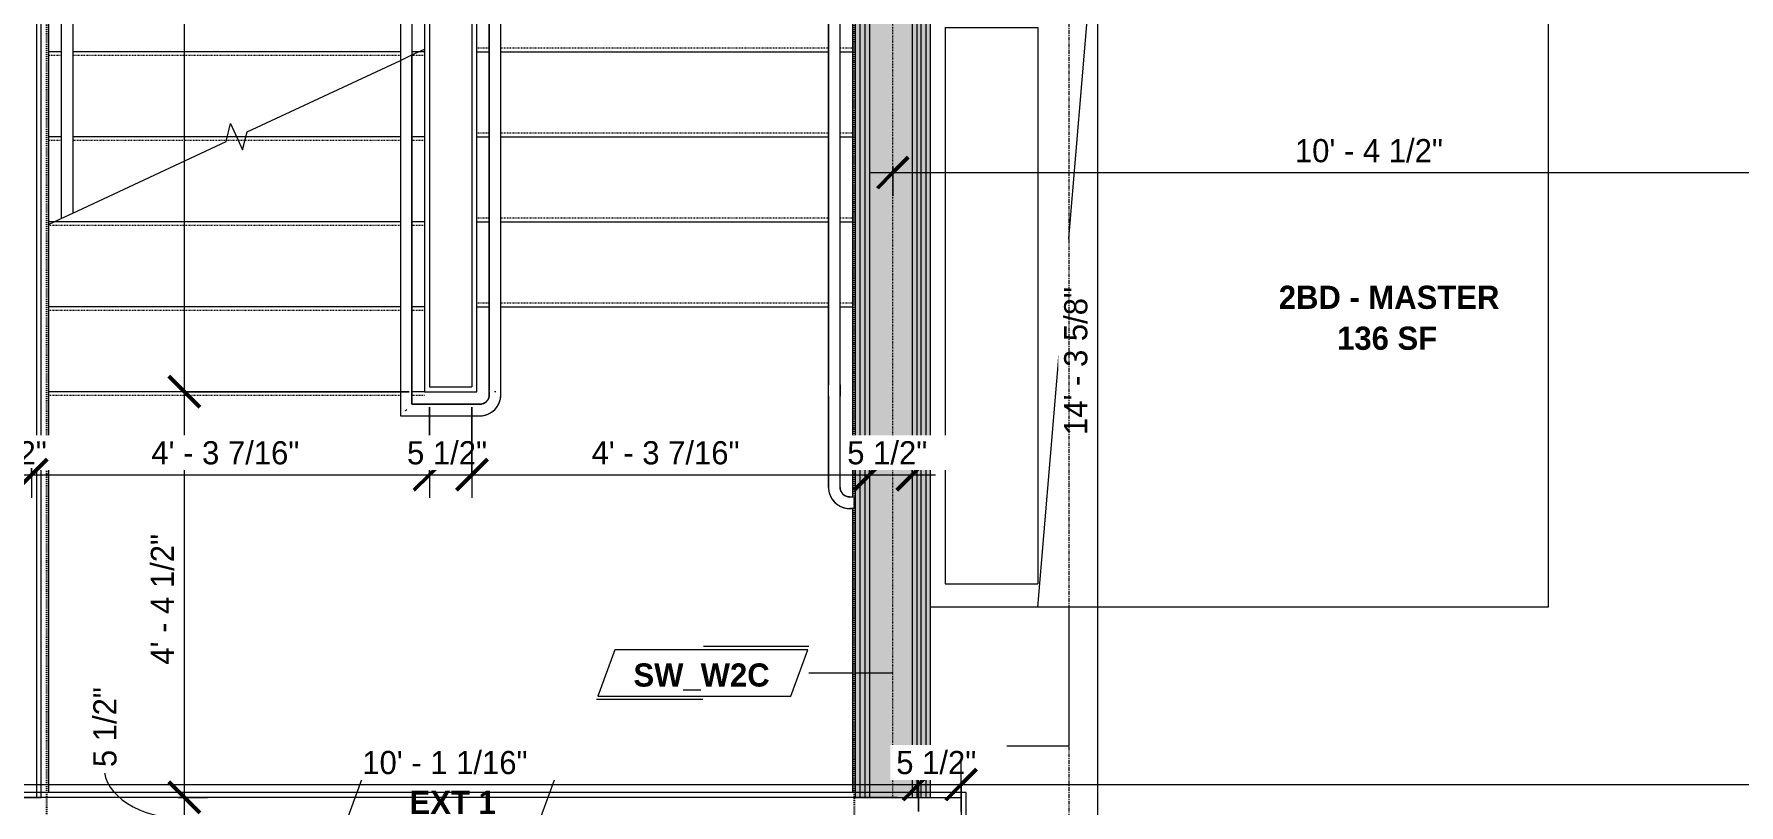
# Model space of a CAD drawing. Header units: inches. Extents: x -4058 to -1781, y 9814 to 12264.
# Drawn here: x -2634.2 to -2413.7, y 10016.1 to 10115.9 of the extents above; entities that cross this region are included whole.
import ezdxf

# ---------------------------------------------------------------- set-up
doc = ezdxf.new("R2010")
doc.units = ezdxf.units.IN
doc.header["$MEASUREMENT"] = 0
for name, pattern in [('Dash 3_32_', [0.1875, 0.09375, -0.09375]), ('Dash_2_', [0.25, 0.125, -0.125]), ('Grid Line 1_2_', [0.875, 0.5, -0.125, 0.125, -0.125]), ('Overhead 1_16_', [0.101562, 0.0625, -0.039062])]:
    doc.linetypes.add(name, pattern=pattern)
for name, color, linetype, lineweight in [('0-1', 7, 'Continuous', 5), ('0-3', 8, 'Continuous', 9), ('A-ANNO-DIMS', 211, 'Continuous', 9), ('A-ANNO-DIMS-32', 211, 'Continuous', 9), ('A-AREA-IDEN', 2, 'Continuous', 9), ('A-DETL-1', 90, 'Dash 3_32_', 9), ('A-FLOR-HRAL-1', 7, 'Continuous', 9), ('A-WALL-1', 7, 'Continuous', 9), ('A-WALL-IDEN', 211, 'Continuous', 9), ('I-FURN', 30, 'Continuous', 9), ('I-WALL-1', 1, 'Continuous', 18), ('I-WALL-2', 10, 'Continuous', 5), ('I-WALL-3', 7, 'Continuous', 9), ('S-GRID-1', 1, 'Grid Line 1_2_', 9), ('S-STRS-1', 7, 'Continuous', 9), ('S-STRS-2', 7, 'Overhead 1_16_', 9), ('S-STRS-MBND-1', 7, 'Continuous', 9)]:
    doc.layers.add(name, color=color, linetype=linetype, lineweight=lineweight)
doc.layers.add('0-4', color=250, linetype='Dash_2_')
doc.styles.add('Century Gothic', font='ufonts.com_century-gothic.ttf', dxfattribs={"height": 3})
doc.styles.add('Century Gothic_B', font='GOTHICB.TTF', dxfattribs={"height": 3})
doc.dimstyles.new('MARKETING_DIMENSION', dxfattribs={"dimscale": 12, "dimtxt": 3.132505, "dimasz": 0.333333, "dimexe": 0.25, "dimexo": 0.166667, "dimgap": 0.041667, "dimtad": 1, "dimdec": 4, "dimrnd": 0.0625, "dimzin": 3, "dimdsep": 46, "dimlunit": 4, "dimtxsty": 'Century Gothic', "dimblk1": 'OBLIQUE', "dimblk2": 'OBLIQUE', "dimsah": 1, "dimcen": 0.09, "dimdle": 0.25, "dimazin": 0, "dimtfac": 1, "dimtdec": 4, "dimtix": 1, "dimtmove": 0, "dimatfit": 3, "dimfxl": 1, "dimtvp": 1, "dimtfill": 1, "dimfrac": 2, "dimtolj": 1, "dimtzin": 0, "dimarcsym": 2})
doc.dimstyles.new('THE_DIMENSION_STRING_1', dxfattribs={"dimscale": 12, "dimtxt": 3.132505, "dimasz": 0.333333, "dimexe": 0.25, "dimexo": 0.166667, "dimgap": 0.041667, "dimtad": 1, "dimdec": 4, "dimrnd": 0.0625, "dimzin": 3, "dimdsep": 46, "dimlunit": 4, "dimtxsty": 'Century Gothic', "dimblk1": 'OBLIQUE', "dimblk2": 'OBLIQUE', "dimsah": 1, "dimcen": 0.09, "dimdle": 0.25, "dimazin": 0, "dimtfac": 1, "dimtdec": 4, "dimtix": 1, "dimtmove": 1, "dimatfit": 3, "dimfxl": 1, "dimtvp": 1, "dimtfill": 1, "dimfrac": 2, "dimtolj": 1, "dimtzin": 0, "dimarcsym": 2})
doc.dimstyles.new('THE_DIMENSION_STRING_4', dxfattribs={"dimscale": 12, "dimtxt": 3.132505, "dimasz": 0.333333, "dimexe": 0.25, "dimexo": 0.166667, "dimgap": 0.041667, "dimtad": 1, "dimdec": 4, "dimrnd": 0.0625, "dimzin": 3, "dimdsep": 46, "dimlunit": 4, "dimtxsty": 'Century Gothic', "dimblk1": 'OBLIQUE', "dimblk2": 'OBLIQUE', "dimsah": 1, "dimcen": 0.09, "dimdle": 0.25, "dimazin": 0, "dimtfac": 1, "dimtdec": 4, "dimtix": 1, "dimtmove": 0, "dimatfit": 3, "dimfxl": 1, "dimtvp": 1, "dimtfill": 1, "dimfrac": 2, "dimtolj": 1, "dimtzin": 0, "dimarcsym": 2})

# ---------------------------------------------------------------- blocks, each defined once
blk = doc.blocks.new('CTR - 1st Phase - Shell_rvt-1-UNIT PLANS - 2ND FLOOR')
at = {"layer": 'A-WALL-1'}
for p, q in [((-2522.54, 10017.71), (-2638.11, 10017.71)), ((-2522.54, 10017.09), (-2638.11, 10017.09)), ((-2514.29, 10017.71), (-2522.54, 10017.71)), ((-2522.54, 10017.09), (-2519.79, 10017.09)), ((-2519.79, 10017.09), (-2514.29, 10017.09)), ((-2513.66, 10017.71), (-2514.29, 10017.71)), ((-2514.29, 10017.09), (-2514.29, 9989.06)), ((-2513.66, 9989.06), (-2513.66, 10017.71))]:
    blk.add_line(p, q, dxfattribs=at)
blk = doc.blocks.new('Top Rail Type - Top Rail_Internal_-2690864-UNIT PLANS - 2ND FLOOR')
at = {"layer": 'A-FLOR-HRAL-1'}
for p, q in [((-2575.31, 10179.5), (-2575.31, 10080.98)), ((-2573.81, 10080.98), (-2573.81, 10179.5)), ((-2586.81, 10112.47), (-2586.81, 10069.68)), ((-2585.31, 10069.68), (-2585.31, 10113.17)), ((-2575.31, 10080.98), (-2575.31, 10069.8)), ((-2573.81, 10069.8), (-2573.81, 10080.98)), ((-2575.31, 10069.61), (-2575.31, 10069.21)), ((-2573.81, 10069.21), (-2573.81, 10069.61)), ((-2586.81, 10069.02), (-2586.81, 10066.46)), ((-2585.31, 10067.96), (-2585.31, 10069.02)), ((-2576.56, 10067.96), (-2585.31, 10067.96)), ((-2586.81, 10066.46), (-2576.56, 10066.46))]:
    blk.add_line(p, q, dxfattribs=at)
at = {"layer": 'A-FLOR-HRAL-1', "flags": 128}
for points in [[(-2586.81, 10069.68), (-2586.81, 10069.64), (-2586.81, 10069.59), (-2586.81, 10069.55), (-2586.81, 10069.5), (-2586.81, 10069.45), (-2586.81, 10069.41), (-2586.81, 10069.36), (-2586.81, 10069.31), (-2586.81, 10069.26), (-2586.81, 10069.21), (-2586.81, 10069.16), (-2586.81, 10069.11), (-2586.81, 10069.06), (-2586.81, 10069.02)], [(-2585.31, 10069.02), (-2585.31, 10069.07), (-2585.31, 10069.12), (-2585.31, 10069.17), (-2585.31, 10069.22), (-2585.31, 10069.27), (-2585.31, 10069.32), (-2585.31, 10069.37), (-2585.31, 10069.42), (-2585.31, 10069.46), (-2585.31, 10069.51), (-2585.31, 10069.56), (-2585.31, 10069.6), (-2585.31, 10069.65), (-2585.31, 10069.68)], [(-2576.56, 10066.46), (-2576.45, 10066.47), (-2576.34, 10066.47), (-2576.23, 10066.48), (-2576.12, 10066.5), (-2576.01, 10066.52), (-2575.91, 10066.54), (-2575.8, 10066.57), (-2575.7, 10066.6), (-2575.59, 10066.64), (-2575.49, 10066.68), (-2575.39, 10066.73), (-2575.29, 10066.78), (-2575.19, 10066.83), (-2575.1, 10066.88), (-2575.01, 10066.94), (-2574.92, 10067.01), (-2574.83, 10067.08), (-2574.75, 10067.15), (-2574.67, 10067.22), (-2574.59, 10067.3), (-2574.51, 10067.38), (-2574.44, 10067.46), (-2574.37, 10067.55), (-2574.31, 10067.64), (-2574.25, 10067.73), (-2574.19, 10067.82), (-2574.14, 10067.92), (-2574.09, 10068.02), (-2574.04, 10068.12), (-2574, 10068.22), (-2573.96, 10068.32), (-2573.93, 10068.43), (-2573.9, 10068.53), (-2573.87, 10068.64), (-2573.85, 10068.75), (-2573.83, 10068.86), (-2573.82, 10068.97), (-2573.81, 10069.07), (-2573.81, 10069.18), (-2573.81, 10069.21)], [(-2575.31, 10069.21), (-2575.31, 10069.16), (-2575.32, 10069.11), (-2575.32, 10069.06), (-2575.33, 10069.02), (-2575.34, 10068.97), (-2575.35, 10068.92), (-2575.36, 10068.87), (-2575.37, 10068.82), (-2575.39, 10068.77), (-2575.41, 10068.73), (-2575.43, 10068.68), (-2575.45, 10068.64), (-2575.48, 10068.59), (-2575.5, 10068.55), (-2575.53, 10068.51), (-2575.56, 10068.47), (-2575.59, 10068.43), (-2575.62, 10068.39), (-2575.66, 10068.35), (-2575.69, 10068.32), (-2575.73, 10068.28), (-2575.76, 10068.25), (-2575.8, 10068.22), (-2575.84, 10068.19), (-2575.89, 10068.16), (-2575.93, 10068.14), (-2575.97, 10068.11), (-2576.02, 10068.09), (-2576.06, 10068.07), (-2576.11, 10068.05), (-2576.16, 10068.03), (-2576.2, 10068.02), (-2576.25, 10068), (-2576.3, 10067.99), (-2576.35, 10067.98), (-2576.4, 10067.98), (-2576.45, 10067.97), (-2576.5, 10067.97), (-2576.55, 10067.96), (-2576.56, 10067.96)]]:
    blk.add_lwpolyline(points, dxfattribs=at)
at = {"layer": 'A-FLOR-HRAL-1'}
blk.add_open_spline([(-2574.48, 10069.59), (-2574.51, 10069.59), (-2574.56, 10069.59), (-2574.61, 10069.59), (-2574.64, 10069.59)], degree=3, dxfattribs=at)
blk.add_open_spline([(-2586.15, 10067.12), (-2586.14, 10067.14), (-2586.11, 10067.17), (-2586.06, 10067.21), (-2586.01, 10067.26), (-2585.98, 10067.29), (-2585.97, 10067.31)], degree=3, knots=[0.46086968, 0.46086968, 0.46086968, 0.46086968, 0.47916667, 0.5, 0.52083333, 0.53913032, 0.53913032, 0.53913032, 0.53913032], dxfattribs=at)
blk = doc.blocks.new('Top Rail Type - Top Rail_Internal_-V2-UNIT PLANS - 2ND FLOOR')
at = {"layer": 'A-FLOR-HRAL-1'}
for p, q in [((-2575.31, 10069.59), (-2575.31, 10179.11)), ((-2573.81, 10069.59), (-2573.81, 10179.11)), ((-2586.81, 10112.47), (-2586.81, 10070.07)), ((-2585.31, 10113.17), (-2585.31, 10070.07)), ((-2586.81, 10070.07), (-2586.81, 10069.02)), ((-2585.31, 10070.07), (-2585.31, 10069.02)), ((-2575.31, 10069.21), (-2575.31, 10069.59)), ((-2573.81, 10069.21), (-2573.81, 10069.59)), ((-2586.81, 10069.02), (-2586.81, 10066.46)), ((-2585.31, 10069.02), (-2585.31, 10067.96)), ((-2585.31, 10067.96), (-2576.56, 10067.96)), ((-2586.81, 10066.46), (-2576.56, 10066.46))]:
    blk.add_line(p, q, dxfattribs=at)
for radius in [2.75, 1.25]:
    blk.add_arc((-2576.56, 10069.21), radius, 270, 0, dxfattribs=at)
blk = doc.blocks.new('Top Rail Type - Top Rail_Internal_-V6-UNIT PLANS - 2ND FLOOR')
at = {"layer": 'A-FLOR-HRAL-1'}
for p, q in [((-2580.31, 10194.34), (-2584.06, 10194.34)), ((-2580.31, 10192.84), (-2580.31, 10194.34)), ((-2586.81, 10191.59), (-2586.81, 10180.15)), ((-2585.31, 10191.59), (-2585.31, 10180.15)), ((-2580.31, 10192.84), (-2584.06, 10192.84)), ((-2586.81, 10180.15), (-2586.81, 10179.11)), ((-2585.31, 10180.15), (-2585.31, 10179.11)), ((-2586.81, 10179.11), (-2586.81, 10112.47)), ((-2585.31, 10179.11), (-2585.31, 10113.17)), ((-2586.81, 10112.47), (-2585.31, 10113.17))]:
    blk.add_line(p, q, dxfattribs=at)
for radius in [2.75, 1.25]:
    blk.add_arc((-2584.06, 10191.59), radius, 90, 180, dxfattribs=at)
blk = doc.blocks.new('Top Rail Type - Top Rail_Internal_-V7-UNIT PLANS - 2ND FLOOR')
at = {"layer": 'A-FLOR-HRAL-1'}
for p, q in [((-2630.69, 10179.11), (-2630.69, 10092.01)), ((-2629.19, 10179.11), (-2629.19, 10092.71)), ((-2630.69, 10092.01), (-2629.19, 10092.71))]:
    blk.add_line(p, q, dxfattribs=at)
blk = doc.blocks.new('Top Rail Type - Top Rail_Internal_-2663442-UNIT PLANS - 2ND FLOOR')
at = {"layer": 'A-FLOR-HRAL-1'}
for p, q in [((-2531.44, 10179.5), (-2531.44, 10070.46)), ((-2529.94, 10070.46), (-2529.94, 10179.5)), ((-2531.44, 10069.02), (-2531.44, 10057.21)), ((-2529.94, 10057.21), (-2529.94, 10069.02)), ((-2528.06, 10055.96), (-2528.69, 10055.96)), ((-2528.69, 10054.46), (-2528.06, 10054.46)), ((-2528.06, 10055.31), (-2528.06, 10055.12))]:
    blk.add_line(p, q, dxfattribs=at)
at = {"layer": 'A-FLOR-HRAL-1', "flags": 128}
for points in [[(-2531.44, 10069.02), (-2531.44, 10069.13), (-2531.44, 10069.24), (-2531.44, 10069.35), (-2531.44, 10069.46), (-2531.44, 10069.57), (-2531.44, 10069.68), (-2531.44, 10069.78), (-2531.44, 10069.89), (-2531.44, 10069.99), (-2531.44, 10070.1), (-2531.44, 10070.2), (-2531.44, 10070.29), (-2531.44, 10070.39), (-2531.44, 10070.46)], [(-2529.94, 10070.46), (-2529.94, 10070.37), (-2529.94, 10070.27), (-2529.94, 10070.17), (-2529.94, 10070.07), (-2529.94, 10069.97), (-2529.94, 10069.87), (-2529.94, 10069.76), (-2529.94, 10069.65), (-2529.94, 10069.55), (-2529.94, 10069.44), (-2529.94, 10069.33), (-2529.94, 10069.22), (-2529.94, 10069.11), (-2529.94, 10069.02)], [(-2531.44, 10057.21), (-2531.43, 10057.1), (-2531.43, 10056.99), (-2531.42, 10056.89), (-2531.4, 10056.78), (-2531.38, 10056.67), (-2531.36, 10056.56), (-2531.33, 10056.45), (-2531.3, 10056.35), (-2531.26, 10056.25), (-2531.22, 10056.14), (-2531.17, 10056.04), (-2531.13, 10055.94), (-2531.07, 10055.85), (-2531.02, 10055.75), (-2530.96, 10055.66), (-2530.89, 10055.57), (-2530.82, 10055.49), (-2530.75, 10055.4), (-2530.68, 10055.32), (-2530.6, 10055.24), (-2530.52, 10055.17), (-2530.44, 10055.09), (-2530.35, 10055.03), (-2530.26, 10054.96), (-2530.17, 10054.9), (-2530.08, 10054.84), (-2529.98, 10054.79), (-2529.88, 10054.74), (-2529.78, 10054.69), (-2529.68, 10054.65), (-2529.58, 10054.61), (-2529.47, 10054.58), (-2529.37, 10054.55), (-2529.26, 10054.53), (-2529.15, 10054.5), (-2529.04, 10054.49), (-2528.94, 10054.48), (-2528.83, 10054.47), (-2528.72, 10054.46), (-2528.69, 10054.46)], [(-2528.69, 10055.96), (-2528.74, 10055.97), (-2528.79, 10055.97), (-2528.84, 10055.97), (-2528.89, 10055.98), (-2528.93, 10055.99), (-2528.98, 10056), (-2529.03, 10056.01), (-2529.08, 10056.03), (-2529.13, 10056.04), (-2529.17, 10056.06), (-2529.22, 10056.08), (-2529.26, 10056.11), (-2529.31, 10056.13), (-2529.35, 10056.16), (-2529.39, 10056.18), (-2529.43, 10056.21), (-2529.47, 10056.24), (-2529.51, 10056.27), (-2529.55, 10056.31), (-2529.58, 10056.34), (-2529.62, 10056.38), (-2529.65, 10056.42), (-2529.68, 10056.46), (-2529.71, 10056.5), (-2529.74, 10056.54), (-2529.76, 10056.58), (-2529.79, 10056.63), (-2529.81, 10056.67), (-2529.83, 10056.72), (-2529.85, 10056.76), (-2529.87, 10056.81), (-2529.88, 10056.86), (-2529.9, 10056.9), (-2529.91, 10056.95), (-2529.92, 10057), (-2529.93, 10057.05), (-2529.93, 10057.1), (-2529.93, 10057.15), (-2529.94, 10057.2), (-2529.94, 10057.21)]]:
    blk.add_lwpolyline(points, dxfattribs=at)
blk = doc.blocks.new('Top Rail Type - Top Rail_Internal_-V11-UNIT PLANS - 2ND FLOOR')
at = {"layer": 'A-FLOR-HRAL-1'}
for p, q in [((-2531.44, 10070.07), (-2531.44, 10179.11)), ((-2529.94, 10070.07), (-2529.94, 10179.11)), ((-2531.44, 10069.02), (-2531.44, 10070.07)), ((-2529.94, 10069.02), (-2529.94, 10070.07)), ((-2531.44, 10057.21), (-2531.44, 10069.02)), ((-2529.94, 10057.21), (-2529.94, 10069.02)), ((-2528.06, 10055.96), (-2528.69, 10055.96)), ((-2528.06, 10054.46), (-2528.69, 10054.46)), ((-2528.06, 10054.46), (-2528.06, 10055.96))]:
    blk.add_line(p, q, dxfattribs=at)
for radius in [2.75, 1.25]:
    blk.add_arc((-2528.69, 10057.21), radius, 180, 270, dxfattribs=at)
blk = doc.blocks.new('CTR - 1st Phase -Stairs _ Elevators_rvt-1-UNIT PLANS - 2ND FLOOR')
at = {"layer": 'I-WALL-1'}
blk.add_hatch(color=256, dxfattribs=at).paths.add_polyline_path([(-2518.87, 10017.09), (-2518.25, 10017.09), (-2518.25, 10162.41), (-2518.37, 10162.41), (-2518.37, 10222.41), (-2518.25, 10222.41), (-2518.25, 10262.59), (-2518.87, 10262.59), (-2518.87, 10033.32)], flags=0)
at = {"layer": 'I-WALL-2'}
for points in [[(-2520, 10017.09), (-2520, 10261.46), (-2520.62, 10261.46), (-2520.62, 10017.09)], [(-2520, 10017.09), (-2519.5, 10017.09), (-2519.5, 10261.46), (-2520, 10261.46), (-2520, 10033.32)], [(-2519.5, 10017.09), (-2518.87, 10017.09), (-2518.87, 10261.96), (-2519.5, 10261.96), (-2519.5, 10033.32)], [(-2527.37, 10017.09), (-2527.37, 10254.71), (-2528, 10254.71), (-2528, 10017.09)], [(-2526.75, 10017.09), (-2526.75, 10255.34), (-2527.37, 10255.34), (-2527.37, 10017.09)], [(-2526.12, 10017.09), (-2526.12, 10255.96), (-2526.75, 10255.96), (-2526.75, 10017.09)], [(-2526.12, 10017.09), (-2520.62, 10017.09), (-2520.62, 10255.96), (-2526.12, 10255.96), (-2526.12, 10033.32)]]:
    blk.add_hatch(color=256, dxfattribs=at).paths.add_polyline_path(points, flags=0)
at = {"layer": 'A-WALL-1'}
for p, q in [((-2633.87, 10254.71), (-2633.87, 10017.09)), ((-2527.37, 10254.71), (-2527.37, 10017.09)), ((-2526.75, 10254.71), (-2526.75, 10017.09)), ((-2526.12, 10254.71), (-2526.12, 10017.09)), ((-2520.62, 10254.71), (-2520.62, 10017.09)), ((-2520, 10254.71), (-2520, 10017.09)), ((-2519.5, 10254.71), (-2519.5, 10017.09)), ((-2518.87, 10254.71), (-2518.87, 10017.09)), ((-2583.06, 10190.59), (-2583.06, 10070.21)), ((-2577.56, 10190.59), (-2577.56, 10070.21)), ((-2583.06, 10070.21), (-2577.56, 10070.21))]:
    blk.add_line(p, q, dxfattribs=at)
at = {"layer": 'I-WALL-3'}
for p, q in [((-2633.25, 10017.09), (-2633.25, 10254.71)), ((-2528, 10254.71), (-2528, 10017.09)), ((-2583.69, 10191.21), (-2583.69, 10069.59)), ((-2576.94, 10069.59), (-2576.94, 10191.21)), ((-2518.25, 10017.09), (-2518.25, 10162.41)), ((-2583.69, 10069.59), (-2583.06, 10069.59)), ((-2583.06, 10069.59), (-2577.56, 10069.59)), ((-2577.56, 10069.59), (-2576.94, 10069.59)), ((-2641.75, 10017.09), (-2633.25, 10017.09)), ((-2528, 10017.09), (-2518.25, 10017.09))]:
    blk.add_line(p, q, dxfattribs=at)
at = {"layer": 'S-STRS-1'}
for p, q in [((-2632.31, 10124.59), (-2632.31, 10113.59)), ((-2528.31, 10113.59), (-2528.31, 10124.59)), ((-2632.31, 10113.59), (-2632.31, 10102.59)), ((-2630.69, 10113.59), (-2632.31, 10113.59)), ((-2586.81, 10113.59), (-2629.19, 10113.59)), ((-2584.41, 10113.59), (-2585.31, 10113.59)), ((-2583.69, 10113.59), (-2584.41, 10113.59)), ((-2576.94, 10113.59), (-2575.31, 10113.59)), ((-2573.81, 10113.59), (-2531.44, 10113.59)), ((-2529.94, 10113.59), (-2528.31, 10113.59)), ((-2528.31, 10102.59), (-2528.31, 10113.59)), ((-2632.31, 10102.59), (-2632.31, 10091.59)), ((-2630.69, 10102.59), (-2632.31, 10102.59)), ((-2609.2, 10102.59), (-2629.19, 10102.59)), ((-2608, 10102.59), (-2609.2, 10102.59)), ((-2606.79, 10102.59), (-2608, 10102.59)), ((-2586.81, 10102.59), (-2606.79, 10102.59)), ((-2583.69, 10102.59), (-2585.31, 10102.59)), ((-2576.94, 10102.59), (-2575.31, 10102.59)), ((-2573.81, 10102.59), (-2531.44, 10102.59)), ((-2529.94, 10102.59), (-2528.31, 10102.59)), ((-2528.31, 10091.59), (-2528.31, 10102.59)), ((-2632.31, 10091.59), (-2632.31, 10091.25)), ((-2631.59, 10091.59), (-2632.31, 10091.59)), ((-2586.81, 10091.59), (-2631.59, 10091.59)), ((-2583.69, 10091.59), (-2585.31, 10091.59)), ((-2576.94, 10091.59), (-2575.31, 10091.59)), ((-2573.81, 10091.59), (-2531.44, 10091.59)), ((-2529.94, 10091.59), (-2528.31, 10091.59)), ((-2528.31, 10080.59), (-2528.31, 10091.59)), ((-2632.31, 10091.25), (-2632.31, 10080.59)), ((-2632.31, 10080.59), (-2632.31, 10069.59)), ((-2586.81, 10080.59), (-2632.31, 10080.59)), ((-2583.69, 10080.59), (-2585.31, 10080.59)), ((-2576.94, 10080.59), (-2575.31, 10080.59)), ((-2573.81, 10080.59), (-2531.44, 10080.59)), ((-2529.94, 10080.59), (-2528.31, 10080.59)), ((-2528.31, 10055.96), (-2528.31, 10080.59)), ((-2632.31, 10069.59), (-2632.31, 10017.71)), ((-2586.81, 10069.59), (-2632.31, 10069.59)), ((-2583.69, 10069.59), (-2585.31, 10069.59)), ((-2528.31, 10017.71), (-2528.31, 10054.46))]:
    blk.add_line(p, q, dxfattribs=at)
at = {"layer": 'S-STRS-2'}
for p, q in [((-2576.94, 10114.09), (-2575.31, 10114.09)), ((-2573.81, 10114.09), (-2531.44, 10114.09)), ((-2529.94, 10114.09), (-2528.31, 10114.09)), ((-2630.69, 10113.09), (-2632.31, 10113.09)), ((-2586.81, 10113.09), (-2629.19, 10113.09)), ((-2583.69, 10113.09), (-2585.31, 10113.09)), ((-2576.94, 10103.09), (-2575.31, 10103.09)), ((-2573.81, 10103.09), (-2531.44, 10103.09)), ((-2529.94, 10103.09), (-2528.31, 10103.09)), ((-2630.69, 10102.09), (-2632.31, 10102.09)), ((-2609.33, 10102.09), (-2629.19, 10102.09)), ((-2607.77, 10102.09), (-2609.33, 10102.09)), ((-2606.91, 10102.09), (-2607.77, 10102.09)), ((-2586.81, 10102.09), (-2606.91, 10102.09)), ((-2583.69, 10102.09), (-2585.31, 10102.09)), ((-2576.94, 10092.09), (-2575.31, 10092.09)), ((-2573.81, 10092.09), (-2531.44, 10092.09)), ((-2529.94, 10092.09), (-2528.31, 10092.09)), ((-2586.81, 10091.09), (-2632.31, 10091.09)), ((-2583.69, 10091.09), (-2585.31, 10091.09)), ((-2576.94, 10081.09), (-2575.31, 10081.09)), ((-2573.81, 10081.09), (-2531.44, 10081.09)), ((-2529.94, 10081.09), (-2528.31, 10081.09)), ((-2586.81, 10080.09), (-2632.31, 10080.09)), ((-2583.69, 10080.09), (-2585.31, 10080.09)), ((-2586.81, 10069.09), (-2632.31, 10069.09)), ((-2583.69, 10069.09), (-2585.31, 10069.09))]:
    blk.add_line(p, q, dxfattribs=at)
at = {"layer": 'S-STRS-MBND-1'}
for p, q in [((-2585.31, 10113.17), (-2583.69, 10113.93)), ((-2606.64, 10103.22), (-2586.81, 10112.47)), ((-2609.36, 10101.96), (-2608.79, 10104.29)), ((-2608.79, 10104.29), (-2607.21, 10100.89)), ((-2607.21, 10100.89), (-2606.64, 10103.22)), ((-2629.19, 10092.71), (-2609.36, 10101.96)), ((-2632.31, 10091.25), (-2630.69, 10092.01))]:
    blk.add_line(p, q, dxfattribs=at)
at = {"layer": '0-3'}
for name in ['Top Rail Type - Top Rail_Internal_-V7-UNIT PLANS - 2ND FLOOR', 'Top Rail Type - Top Rail_Internal_-2690864-UNIT PLANS - 2ND FLOOR', 'Top Rail Type - Top Rail_Internal_-V2-UNIT PLANS - 2ND FLOOR', 'Top Rail Type - Top Rail_Internal_-V6-UNIT PLANS - 2ND FLOOR', 'Top Rail Type - Top Rail_Internal_-2663442-UNIT PLANS - 2ND FLOOR', 'Top Rail Type - Top Rail_Internal_-V11-UNIT PLANS - 2ND FLOOR']:
    blk.add_blockref(name, (0, 0), dxfattribs=at)
blk = doc.blocks.new('Bed-Standard - King 78_ x 80_-V64-UNIT PLANS - 2ND FLOOR')
at = {"layer": 'I-FURN'}
for p, q in [((-28.31, 41.8), (49.69, 41.8)), ((-28.31, -38.08), (-28.31, 41.8)), ((49.69, 41.8), (49.69, -38.08)), ((49.69, -24.2), (-28.31, -17.63)), ((-25.31, -24.2), (46.69, -24.2)), ((-25.31, -36.2), (-25.31, -24.2)), ((46.69, -36.2), (46.69, -24.2)), ((-25.31, -36.2), (46.69, -36.2))]:
    blk.add_line(p, q, dxfattribs=at)
blk = doc.blocks.new('Table-Night Stand - 18_ x 18_ x 24_-V65-UNIT PLANS - 2ND FLOOR')
at = {"layer": 'I-FURN'}
for p, q in [((0.15, 0), (18.15, 0)), ((18.15, 0), (18.15, -17.87))]:
    blk.add_line(p, q, dxfattribs=at)
blk = doc.blocks.new('Wall Tag - Arch Wall-3956453-UNIT PLANS - 2ND FLOOR')
at = {"layer": 'A-WALL-IDEN'}
for p, q in [((-0.3561, 0.0937), (-0.4244, -0.0937)), ((0.4244, 0.0937), (-0.3561, 0.0937)), ((0.3561, -0.0937), (0.4244, 0.0937)), ((-0.4244, -0.0937), (0.3561, -0.0937))]:
    blk.add_line(p, q, dxfattribs=at)
blk = doc.blocks.new('Wall Tag - Shear Wall-3956451-UNIT PLANS - 2ND FLOOR')
at = {"layer": 'A-WALL-IDEN'}
for p, q in [((-0.3561, 0.0937), (-0.4244, -0.0937)), ((0.4244, 0.0937), (-0.3561, 0.0937)), ((0.4291, 0.1068), (0.0033, 0.1068)), ((0.3561, -0.0937), (0.4244, 0.0937)), ((0, -0.1068), (-0.4291, -0.1068)), ((-0.4244, -0.0937), (0.3561, -0.0937))]:
    blk.add_line(p, q, dxfattribs=at)
blk = doc.blocks.new('DIMBLOCK257-UNIT PLANS - 2ND FLOOR')
at = {"layer": 'A-ANNO-DIMS-32', "lineweight": 50}
for p, q in [((-2523.12, 10097.95), (-2521.12, 10099.95)), ((-2398.62, 10097.95), (-2396.62, 10099.95)), ((-2523.12, 10097.95), (-2525.12, 10095.95)), ((-2398.62, 10097.95), (-2400.62, 10095.95))]:
    blk.add_line(p, q, dxfattribs=at)
at = {"layer": 'A-ANNO-DIMS-32'}
for p, q in [((-2523.12, 10098.77), (-2523.12, 10094.95)), ((-2523.12, 10097.95), (-2523.12, 10098.77)), ((-2398.62, 10098.77), (-2398.62, 10094.95)), ((-2398.62, 10097.95), (-2398.62, 10098.77)), ((-2526.12, 10097.95), (-2398.62, 10097.95))]:
    blk.add_line(p, q, dxfattribs=at)
at = {"layer": 'A-ANNO-DIMS-32', "color": 0, "insert": (-2471.12, 10102.29), "char_height": 3, "width": 24.5827, "attachment_point": 1, "line_spacing_factor": 0.984502, "style": 'Century Gothic', "bg_fill": 3, "box_fill_scale": 1.25, "bg_fill_color": 256, "bg_fill_true_color": 13158600, "bg_fill_transparency": 0}
blk.add_mtext('10\' - 4 1/2"', dxfattribs=at)
blk = doc.blocks.new('_Oblique')
at = {"color": 0, "linetype": 'ByBlock', "lineweight": -2}
blk.add_line((-0.5, -0.5), (0.5, 0.5), dxfattribs=at)
blk = doc.blocks.new('DIMBLOCK702-UNIT PLANS - 2ND FLOOR')
at = {"layer": 'A-ANNO-DIMS-32'}
for p, q in [((-2496.63, 9985.44), (-2496.63, 10163.04)), ((-2508.1, 10160.04), (-2493.63, 10160.04)), ((-2496.63, 10160.04), (-2508.1, 10160.04)), ((-2164.99, 9988.44), (-2499.63, 9988.44)), ((-2496.63, 9988.44), (-2164.99, 9988.44))]:
    blk.add_line(p, q, dxfattribs=at)
at = {"layer": 'A-ANNO-DIMS-32', "lineweight": 50}
for p, q in [((-2496.63, 10160.04), (-2498.63, 10162.04)), ((-2496.63, 10160.04), (-2494.63, 10158.04)), ((-2496.63, 9988.44), (-2498.63, 9990.44)), ((-2496.63, 9988.44), (-2494.63, 9986.44))]:
    blk.add_line(p, q, dxfattribs=at)
at = {"layer": 'A-ANNO-DIMS-32', "color": 0, "insert": (-2500.97, 10064), "char_height": 3, "width": 24.5827, "attachment_point": 1, "rotation": 90, "line_spacing_factor": 0.984502, "style": 'Century Gothic', "bg_fill": 3, "box_fill_scale": 1.25, "bg_fill_color": 256, "bg_fill_true_color": 13158600, "bg_fill_transparency": 0}
blk.add_mtext('14\' - 3 5/8"', dxfattribs=at)
blk = doc.blocks.new('DIMBLOCK1043-UNIT PLANS - 2ND FLOOR')
at = {"layer": 'A-ANNO-DIMS-32', "lineweight": 50}
for p, q in [((-2614.75, 10017.09), (-2616.75, 10019.09)), ((-2614.75, 10017.09), (-2612.75, 10015.09)), ((-2614.75, 10011.59), (-2616.75, 10013.59)), ((-2614.75, 10011.59), (-2612.75, 10009.59))]:
    blk.add_line(p, q, dxfattribs=at)
at = {"layer": 'A-ANNO-DIMS-32'}
for p, q in [((-2615.57, 10017.09), (-2611.75, 10017.09)), ((-2614.75, 10017.09), (-2615.57, 10017.09)), ((-2614.75, 10011.59), (-2614.75, 10017.09)), ((-2615.57, 10011.59), (-2611.75, 10011.59)), ((-2614.75, 10011.59), (-2615.57, 10011.59))]:
    blk.add_line(p, q, dxfattribs=at)
blk.add_ellipse((-2614.75, 10021.01), major_axis=(10.4, 0), ratio=0.640865, start_param=3.141593, end_param=4.712389, dxfattribs=at)
at = {"layer": 'A-ANNO-DIMS-32', "color": 0, "insert": (-2626.53, 10021.01), "char_height": 3, "width": 13.5444, "attachment_point": 1, "rotation": 90, "line_spacing_factor": 0.984502, "style": 'Century Gothic', "bg_fill": 3, "box_fill_scale": 1.25, "bg_fill_color": 256, "bg_fill_true_color": 13158600, "bg_fill_transparency": 0}
blk.add_mtext('5 1/2"', dxfattribs=at)
blk = doc.blocks.new('DIMBLOCK1044-UNIT PLANS - 2ND FLOOR')
at = {"layer": 'A-ANNO-DIMS-32'}
for p, q in [((-2585.69, 10069.59), (-2617.75, 10069.59)), ((-2614.75, 10017.09), (-2614.75, 10069.59)), ((-2614.75, 10069.59), (-2585.69, 10069.59)), ((-2615.57, 10017.09), (-2611.75, 10017.09)), ((-2614.75, 10017.09), (-2615.57, 10017.09))]:
    blk.add_line(p, q, dxfattribs=at)
at = {"layer": 'A-ANNO-DIMS-32', "lineweight": 50}
for p, q in [((-2614.75, 10069.59), (-2616.75, 10071.59)), ((-2614.75, 10069.59), (-2612.75, 10067.59)), ((-2614.75, 10017.09), (-2616.75, 10019.09)), ((-2614.75, 10017.09), (-2612.75, 10015.09))]:
    blk.add_line(p, q, dxfattribs=at)
at = {"layer": 'A-ANNO-DIMS-32', "color": 0, "insert": (-2619.09, 10034.27), "char_height": 3, "width": 21.7784, "attachment_point": 1, "rotation": 90, "line_spacing_factor": 0.984502, "style": 'Century Gothic', "bg_fill": 3, "box_fill_scale": 1.25, "bg_fill_color": 256, "bg_fill_true_color": 13158600, "bg_fill_transparency": 0}
blk.add_mtext('4\' - 4 1/2"', dxfattribs=at)
blk = doc.blocks.new('DIMBLOCK1045-UNIT PLANS - 2ND FLOOR')
at = {"layer": 'A-ANNO-DIMS-32', "lineweight": 50}
for p, q in [((-2614.75, 10191.21), (-2616.75, 10193.21)), ((-2614.75, 10191.21), (-2612.75, 10189.21)), ((-2614.75, 10069.59), (-2616.75, 10071.59)), ((-2614.75, 10069.59), (-2612.75, 10067.59))]:
    blk.add_line(p, q, dxfattribs=at)
at = {"layer": 'A-ANNO-DIMS-32'}
for p, q in [((-2585.69, 10191.21), (-2617.75, 10191.21)), ((-2614.75, 10069.59), (-2614.75, 10191.21)), ((-2614.75, 10191.21), (-2585.69, 10191.21)), ((-2585.69, 10069.59), (-2617.75, 10069.59)), ((-2614.75, 10069.59), (-2585.69, 10069.59))]:
    blk.add_line(p, q, dxfattribs=at)
at = {"layer": 'A-ANNO-DIMS-32', "color": 0, "insert": (-2619.09, 10120.16), "char_height": 3, "width": 24.5827, "attachment_point": 1, "rotation": 90, "line_spacing_factor": 0.984502, "style": 'Century Gothic', "bg_fill": 3, "box_fill_scale": 1.25, "bg_fill_color": 256, "bg_fill_true_color": 13158600, "bg_fill_transparency": 0}
blk.add_mtext('10\' - 1 5/8"', dxfattribs=at)
blk = doc.blocks.new('DIMBLOCK1052-UNIT PLANS - 2ND FLOOR')
at = {"layer": 'A-ANNO-DIMS-32', "lineweight": 50}
for p, q in [((-2640, 10058.85), (-2638, 10060.85)), ((-2634.5, 10058.85), (-2632.5, 10060.85)), ((-2640, 10058.85), (-2642, 10056.85)), ((-2634.5, 10058.85), (-2636.5, 10056.85))]:
    blk.add_line(p, q, dxfattribs=at)
at = {"layer": 'A-ANNO-DIMS-32'}
for p, q in [((-2643, 10058.85), (-2634.5, 10058.85)), ((-2640, 10059.68), (-2640, 10055.85)), ((-2640, 10058.85), (-2640, 10059.68)), ((-2634.5, 10059.68), (-2634.5, 10055.85)), ((-2634.5, 10058.85), (-2634.5, 10059.68))]:
    blk.add_line(p, q, dxfattribs=at)
at = {"layer": 'A-ANNO-DIMS-32', "color": 0, "insert": (-2642.89, 10063.19), "char_height": 3, "width": 13.5444, "attachment_point": 1, "line_spacing_factor": 0.984502, "style": 'Century Gothic', "bg_fill": 3, "box_fill_scale": 1.25, "bg_fill_color": 256, "bg_fill_true_color": 13158600, "bg_fill_transparency": 0}
blk.add_mtext('5 1/2"', dxfattribs=at)
blk = doc.blocks.new('DIMBLOCK1053-UNIT PLANS - 2ND FLOOR')
at = {"layer": 'A-ANNO-DIMS-32'}
for p, q in [((-2583.06, 10067.59), (-2583.06, 10055.85)), ((-2583.06, 10058.85), (-2583.06, 10067.59)), ((-2634.5, 10059.68), (-2634.5, 10055.85)), ((-2634.5, 10058.85), (-2634.5, 10059.68)), ((-2634.5, 10058.85), (-2583.06, 10058.85))]:
    blk.add_line(p, q, dxfattribs=at)
at = {"layer": 'A-ANNO-DIMS-32', "lineweight": 50}
for p, q in [((-2634.5, 10058.85), (-2632.5, 10060.85)), ((-2583.06, 10058.85), (-2581.06, 10060.85)), ((-2634.5, 10058.85), (-2636.5, 10056.85)), ((-2583.06, 10058.85), (-2585.06, 10056.85))]:
    blk.add_line(p, q, dxfattribs=at)
at = {"layer": 'A-ANNO-DIMS-32', "color": 0, "insert": (-2619.02, 10063.19), "char_height": 3, "width": 24.5827, "attachment_point": 1, "line_spacing_factor": 0.984502, "style": 'Century Gothic', "bg_fill": 3, "box_fill_scale": 1.25, "bg_fill_color": 256, "bg_fill_true_color": 13158600, "bg_fill_transparency": 0}
blk.add_mtext('4\' - 3 7/16"', dxfattribs=at)
blk = doc.blocks.new('DIMBLOCK1054-UNIT PLANS - 2ND FLOOR')
at = {"layer": 'A-ANNO-DIMS-32'}
for p, q in [((-2583.06, 10067.59), (-2583.06, 10055.85)), ((-2583.06, 10058.85), (-2583.06, 10067.59)), ((-2577.56, 10067.59), (-2577.56, 10055.85)), ((-2577.56, 10058.85), (-2577.56, 10067.59)), ((-2583.06, 10058.85), (-2577.56, 10058.85))]:
    blk.add_line(p, q, dxfattribs=at)
at = {"layer": 'A-ANNO-DIMS-32', "lineweight": 50}
for p, q in [((-2583.06, 10058.85), (-2581.06, 10060.85)), ((-2577.56, 10058.85), (-2575.56, 10060.85)), ((-2583.06, 10058.85), (-2585.06, 10056.85)), ((-2577.56, 10058.85), (-2579.56, 10056.85))]:
    blk.add_line(p, q, dxfattribs=at)
at = {"layer": 'A-ANNO-DIMS-32', "color": 0, "insert": (-2585.95, 10063.19), "char_height": 3, "width": 13.5444, "attachment_point": 1, "line_spacing_factor": 0.984502, "style": 'Century Gothic', "bg_fill": 3, "box_fill_scale": 1.25, "bg_fill_color": 256, "bg_fill_true_color": 13158600, "bg_fill_transparency": 0}
blk.add_mtext('5 1/2"', dxfattribs=at)
blk = doc.blocks.new('DIMBLOCK1055-UNIT PLANS - 2ND FLOOR')
at = {"layer": 'A-ANNO-DIMS-32'}
for p, q in [((-2577.56, 10067.59), (-2577.56, 10055.85)), ((-2577.56, 10058.85), (-2577.56, 10067.59)), ((-2577.56, 10058.85), (-2526.12, 10058.85)), ((-2526.12, 10059.68), (-2526.12, 10055.85)), ((-2526.12, 10058.85), (-2526.12, 10059.68))]:
    blk.add_line(p, q, dxfattribs=at)
at = {"layer": 'A-ANNO-DIMS-32', "lineweight": 50}
for p, q in [((-2577.56, 10058.85), (-2575.56, 10060.85)), ((-2526.12, 10058.85), (-2524.12, 10060.85)), ((-2577.56, 10058.85), (-2579.56, 10056.85)), ((-2526.12, 10058.85), (-2528.12, 10056.85))]:
    blk.add_line(p, q, dxfattribs=at)
at = {"layer": 'A-ANNO-DIMS-32', "color": 0, "insert": (-2562.09, 10063.19), "char_height": 3, "width": 24.5827, "attachment_point": 1, "line_spacing_factor": 0.984502, "style": 'Century Gothic', "bg_fill": 3, "box_fill_scale": 1.25, "bg_fill_color": 256, "bg_fill_true_color": 13158600, "bg_fill_transparency": 0}
blk.add_mtext('4\' - 3 7/16"', dxfattribs=at)
blk = doc.blocks.new('DIMBLOCK1056-UNIT PLANS - 2ND FLOOR')
at = {"layer": 'A-ANNO-DIMS-32', "lineweight": 50}
for p, q in [((-2526.12, 10058.85), (-2524.12, 10060.85)), ((-2520.62, 10058.85), (-2518.62, 10060.85)), ((-2526.12, 10058.85), (-2528.12, 10056.85)), ((-2520.62, 10058.85), (-2522.62, 10056.85))]:
    blk.add_line(p, q, dxfattribs=at)
at = {"layer": 'A-ANNO-DIMS-32'}
for p, q in [((-2526.12, 10059.68), (-2526.12, 10055.85)), ((-2526.12, 10058.85), (-2526.12, 10059.68)), ((-2526.12, 10058.85), (-2517.62, 10058.85)), ((-2520.62, 10059.68), (-2520.62, 10055.85)), ((-2520.62, 10058.85), (-2520.62, 10059.68))]:
    blk.add_line(p, q, dxfattribs=at)
at = {"layer": 'A-ANNO-DIMS-32', "color": 0, "insert": (-2529.02, 10063.19), "char_height": 3, "width": 13.5444, "attachment_point": 1, "line_spacing_factor": 0.984502, "style": 'Century Gothic', "bg_fill": 3, "box_fill_scale": 1.25, "bg_fill_color": 256, "bg_fill_true_color": 13158600, "bg_fill_transparency": 0}
blk.add_mtext('5 1/2"', dxfattribs=at)
blk = doc.blocks.new('DIMBLOCK1099-UNIT PLANS - 2ND FLOOR')
at = {"layer": 'A-ANNO-DIMS-32'}
for p, q in [((-2640.86, 10015.28), (-2640.86, 10021.75)), ((-2519.79, 10015.28), (-2519.79, 10021.75)), ((-2640.86, 10018.75), (-2519.79, 10018.75)), ((-2640.86, 10018.75), (-2640.86, 10015.28)), ((-2519.79, 10018.75), (-2519.79, 10015.28))]:
    blk.add_line(p, q, dxfattribs=at)
at = {"layer": 'A-ANNO-DIMS-32', "lineweight": 50}
for p, q in [((-2640.86, 10018.75), (-2638.86, 10020.75)), ((-2519.79, 10018.75), (-2517.79, 10020.75)), ((-2640.86, 10018.75), (-2642.86, 10016.75)), ((-2519.79, 10018.75), (-2521.79, 10016.75))]:
    blk.add_line(p, q, dxfattribs=at)
at = {"layer": 'A-ANNO-DIMS-32', "color": 0, "insert": (-2591.74, 10023.1), "char_height": 3, "width": 27.387, "attachment_point": 1, "line_spacing_factor": 0.984502, "style": 'Century Gothic', "bg_fill": 3, "box_fill_scale": 1.25, "bg_fill_color": 256, "bg_fill_true_color": 13158600, "bg_fill_transparency": 0}
blk.add_mtext('10\' - 1 1/16"', dxfattribs=at)
blk = doc.blocks.new('DIMBLOCK1100-UNIT PLANS - 2ND FLOOR')
at = {"layer": 'A-ANNO-DIMS-32'}
for p, q in [((-2519.79, 10015.28), (-2519.79, 10021.75)), ((-2514.29, 10015.28), (-2514.29, 10021.75)), ((-2519.79, 10018.75), (-2514.29, 10018.75)), ((-2519.79, 10018.75), (-2519.79, 10015.28)), ((-2514.29, 10018.75), (-2514.29, 10015.28))]:
    blk.add_line(p, q, dxfattribs=at)
at = {"layer": 'A-ANNO-DIMS-32', "lineweight": 50}
for p, q in [((-2519.79, 10018.75), (-2517.79, 10020.75)), ((-2514.29, 10018.75), (-2512.29, 10020.75)), ((-2519.79, 10018.75), (-2521.79, 10016.75)), ((-2514.29, 10018.75), (-2516.29, 10016.75))]:
    blk.add_line(p, q, dxfattribs=at)
at = {"layer": 'A-ANNO-DIMS-32', "color": 0, "insert": (-2522.68, 10023.1), "char_height": 3, "width": 13.5444, "attachment_point": 1, "line_spacing_factor": 0.984502, "style": 'Century Gothic', "bg_fill": 3, "box_fill_scale": 1.25, "bg_fill_color": 256, "bg_fill_true_color": 13158600, "bg_fill_transparency": 0}
blk.add_mtext('5 1/2"', dxfattribs=at)
blk = doc.blocks.new('DIMBLOCK1101-UNIT PLANS - 2ND FLOOR')
at = {"layer": 'A-ANNO-DIMS-32'}
for p, q in [((-2514.29, 10015.28), (-2514.29, 10021.75)), ((-2076.17, 10019.58), (-2076.17, 10015.75)), ((-2076.17, 10018.75), (-2076.17, 10019.58)), ((-2514.29, 10018.75), (-2076.17, 10018.75)), ((-2514.29, 10018.75), (-2514.29, 10015.28))]:
    blk.add_line(p, q, dxfattribs=at)
at = {"layer": 'A-ANNO-DIMS-32', "lineweight": 50}
for p, q in [((-2514.29, 10018.75), (-2512.29, 10020.75)), ((-2076.17, 10018.75), (-2074.17, 10020.75)), ((-2514.29, 10018.75), (-2516.29, 10016.75)), ((-2076.17, 10018.75), (-2078.17, 10016.75))]:
    blk.add_line(p, q, dxfattribs=at)
at = {"layer": 'A-ANNO-DIMS-32', "color": 0, "insert": (-2305.47, 10023.1), "char_height": 3, "width": 24.5827, "attachment_point": 1, "line_spacing_factor": 0.984502, "style": 'Century Gothic', "bg_fill": 3, "box_fill_scale": 1.25, "bg_fill_color": 256, "bg_fill_true_color": 13158600, "bg_fill_transparency": 0}
blk.add_mtext('36\' - 6 1/8"', dxfattribs=at)

msp = doc.modelspace()

# ---------------------------------------------------------------- linework, layer by layer
at = {"layer": '0-4'}
for p, q in [((-2528.09166, 9918.89103), (-2528.09166, 10420.6131)), ((-2632.58926, 10382.30339), (-2632.58926, 9954.33144))]:
    msp.add_line(p, q, dxfattribs=at)
at = {"layer": 'A-DETL-1'}
msp.add_line((-2523.12374, 10017.0894), (-2523.12374, 10157.5808), dxfattribs=at)
at = {"layer": 'A-WALL-IDEN'}
msp.add_line((-2523.12374, 10033.18196), (-2533.96689, 10033.18196), dxfattribs=at)

# ---------------------------------------------------------------- block references
at = {"layer": '0-1'}
for name in ['CTR - 1st Phase - Shell_rvt-1-UNIT PLANS - 2ND FLOOR', 'CTR - 1st Phase -Stairs _ Elevators_rvt-1-UNIT PLANS - 2ND FLOOR']:
    msp.add_blockref(name, (0, 0), dxfattribs=at)
at = {"layer": 'A-WALL-IDEN', "xscale": 31.99999999999999, "yscale": 31.99999999999999, "zscale": 31.99999999999999}
for name, p in [('Wall Tag - Shear Wall-3956451-UNIT PLANS - 2ND FLOOR', (-2547.6986, 10033.18196)), ('Wall Tag - Arch Wall-3956453-UNIT PLANS - 2ND FLOOR', (-2580.32374, 10016.69491))]:
    msp.add_blockref(name, p, dxfattribs=at)
at = {"layer": 'I-FURN', "rotation": 270.0000000004409}
for name, p in [('Bed-Standard - King 78_ x 80_-V64-UNIT PLANS - 2ND FLOOR', (-2480.16882, 10091.40292)), ('Table-Night Stand - 18_ x 18_ x 24_-V65-UNIT PLANS - 2ND FLOOR', (-2500.37374, 10041.86139))]:
    msp.add_blockref(name, p, dxfattribs=at)

# ---------------------------------------------------------------- texts
at = {"layer": 'A-WALL-IDEN', "char_height": 3, "attachment_point": 1, "style": 'Century Gothic_B'}
for s, insert, width in [('SW_W2C', (-2556.6657, 10034.42949), 21.614), ('EXT 1', (-2585.6247, 10017.94245), 12.726)]:
    msp.add_mtext(s, dxfattribs=dict(at, insert=insert, width=width))

# ---------------------------------------------------------------- next in the draw order: dimensions: what is measured, and where the dimension line sits
at = {"layer": 'A-ANNO-DIMS'}
for base, p1, p2, dimstyle, override, picture, middle in [((-2398.62374, 10097.94607), (-2523.12374, 10100.7745), (-2398.62374, 10100.7745), 'MARKETING_DIMENSION', {"dimpost": '<>', "dimfxl": 124.5}, 'DIMBLOCK257-UNIT PLANS - 2ND FLOOR', (-2460.87374, 10100.18774)), ((-2634.49874, 10058.84777), (-2639.99874, 10061.6762), (-2634.49874, 10061.6762), 'THE_DIMENSION_STRING_4', {"dimpost": '<>', "dimfxl": 5.5}, 'DIMBLOCK1052-UNIT PLANS - 2ND FLOOR', (-2637.24874, 10061.08944))]:
    dim = msp.add_linear_dim(base=base, p1=p1, p2=p2, dimstyle=dimstyle, override=override, dxfattribs=at)
    dim.commit()
    dim.dimension.update_dxf_attribs({"geometry": picture, "text_midpoint": middle})
dim = msp.add_linear_dim(base=(-2614.74587, 10017.0894), p1=(-2617.5743, 10011.5894), p2=(-2617.5743, 10017.0894), angle=90, dimstyle='THE_DIMENSION_STRING_1', override={"dimpost": '<>', "dimfxl": 5.5}, dxfattribs=at)
dim.commit()
dim.dimension.update_dxf_attribs({"geometry": 'DIMBLOCK1043-UNIT PLANS - 2ND FLOOR', "text_midpoint": (-2624.53167, 10027.77771), "dimtype": 160, "text_rotation": 90})

# ---------------------------------------------------------------- next in the draw order: dimensions: what is measured, and where the dimension line sits
for base, p1, p2, dimstyle, override, picture, middle in [((-2496.62644, 10160.0394), (-2166.99238, 9988.4394), (-2506.10317, 10160.0394), 'MARKETING_DIMENSION', {"dimpost": '<>', "dimfxl": 380.056165}, 'DIMBLOCK702-UNIT PLANS - 2ND FLOOR', (-2498.86811, 10074.2394)), ((-2614.74587, 10069.5894), (-2617.5743, 10017.0894), (-2583.68624, 10069.5894), 'THE_DIMENSION_STRING_4', {"dimpost": '<>', "dimfxl": 62.487204}, 'DIMBLOCK1044-UNIT PLANS - 2ND FLOOR', (-2616.98754, 10043.3394))]:
    dim = msp.add_linear_dim(base=base, p1=p1, p2=p2, angle=90, dimstyle=dimstyle, override=override, dxfattribs=at)
    dim.commit()
    dim.dimension.update_dxf_attribs({"geometry": picture, "text_midpoint": middle})

# ---------------------------------------------------------------- next in the draw order: texts
at = {"layer": 'A-AREA-IDEN', "char_height": 3, "attachment_point": 1, "style": 'Century Gothic_B'}
for s, insert, width in [('2BD - MASTER', (-2473.20861, 10083.31202), 33.633), ('136 SF', (-2465.66215, 10078.01489), 15.352)]:
    msp.add_mtext(s, dxfattribs=dict(at, insert=insert, width=width))

# ---------------------------------------------------------------- next in the draw order: dimensions: what is measured, and where the dimension line sits
at = {"layer": 'A-ANNO-DIMS'}
dim = msp.add_linear_dim(base=(-2614.74587, 10191.2144), p1=(-2583.68624, 10069.5894), p2=(-2583.68624, 10191.2144), angle=90, dimstyle='THE_DIMENSION_STRING_4', override={"dimpost": '<>', "dimfxl": 121.625}, dxfattribs=at)
dim.commit()
dim.dimension.update_dxf_attribs({"geometry": 'DIMBLOCK1045-UNIT PLANS - 2ND FLOOR', "text_midpoint": (-2616.98754, 10130.4019)})
dim = msp.add_linear_dim(base=(-2519.78624, 10018.75427), p1=(-2640.86124, 10013.2769), p2=(-2519.78624, 10013.2769), dimstyle='THE_DIMENSION_STRING_4', override={"dimpost": '<>', "dimfxl": 121.075}, dxfattribs=at)
dim.commit()
dim.dimension.update_dxf_attribs({"geometry": 'DIMBLOCK1099-UNIT PLANS - 2ND FLOOR', "text_midpoint": (-2580.32374, 10020.99594)})

# ---------------------------------------------------------------- next in the draw order: dimensions: what is measured, and where the dimension line sits
for base, p1, p2, override, picture, middle in [((-2583.06124, 10058.84777), (-2634.49874, 10061.6762), (-2583.06124, 10069.5894), {"dimpost": '<>', "dimfxl": 52.042628}, 'DIMBLOCK1053-UNIT PLANS - 2ND FLOOR', (-2608.77999, 10061.08944)), ((-2514.28624, 10018.75427), (-2519.78624, 10013.2769), (-2514.28624, 10013.2769), {"dimpost": '<>', "dimfxl": 5.5}, 'DIMBLOCK1100-UNIT PLANS - 2ND FLOOR', (-2517.03624, 10020.99594))]:
    dim = msp.add_linear_dim(base=base, p1=p1, p2=p2, dimstyle='THE_DIMENSION_STRING_4', override=override, dxfattribs=at)
    dim.commit()
    dim.dimension.update_dxf_attribs({"geometry": picture, "text_midpoint": middle})

# ---------------------------------------------------------------- next in the draw order: dimensions: what is measured, and where the dimension line sits
for base, p1, p2, override, picture, middle in [((-2577.56124, 10058.84777), (-2583.06124, 10069.5894), (-2577.56124, 10069.5894), {"dimpost": '<>', "dimfxl": 5.5}, 'DIMBLOCK1054-UNIT PLANS - 2ND FLOOR', (-2580.31124, 10061.08944)), ((-2076.17374, 10018.75427), (-2514.28624, 10013.2769), (-2076.17374, 10021.5827), {"dimpost": '<>', "dimfxl": 438.191224}, 'DIMBLOCK1101-UNIT PLANS - 2ND FLOOR', (-2295.22999, 10020.99594))]:
    dim = msp.add_linear_dim(base=base, p1=p1, p2=p2, dimstyle='THE_DIMENSION_STRING_4', override=override, dxfattribs=at)
    dim.commit()
    dim.dimension.update_dxf_attribs({"geometry": picture, "text_midpoint": middle})

# ---------------------------------------------------------------- next in the draw order: linework, layer by layer
at = {"layer": 'S-GRID-1'}
msp.add_line((-2500.32374, 9814.0266), (-2500.32374, 12247.50061), dxfattribs=at)

# ---------------------------------------------------------------- next in the draw order: dimensions: what is measured, and where the dimension line sits
at = {"layer": 'A-ANNO-DIMS'}
dim = msp.add_linear_dim(base=(-2526.12374, 10058.84777), p1=(-2577.56124, 10069.5894), p2=(-2526.12374, 10061.6762), dimstyle='THE_DIMENSION_STRING_4', override={"dimpost": '<>', "dimfxl": 52.042628}, dxfattribs=at)
dim.commit()
dim.dimension.update_dxf_attribs({"geometry": 'DIMBLOCK1055-UNIT PLANS - 2ND FLOOR', "text_midpoint": (-2551.84249, 10061.08944)})

# ---------------------------------------------------------------- next in the draw order: dimensions: what is measured, and where the dimension line sits
dim = msp.add_linear_dim(base=(-2520.62374, 10058.84777), p1=(-2526.12374, 10061.6762), p2=(-2520.62374, 10061.6762), dimstyle='THE_DIMENSION_STRING_4', override={"dimpost": '<>', "dimfxl": 5.5}, dxfattribs=at)
dim.commit()
dim.dimension.update_dxf_attribs({"geometry": 'DIMBLOCK1056-UNIT PLANS - 2ND FLOOR', "text_midpoint": (-2523.37374, 10061.08944)})

doc.saveas('drawing.dxf')
